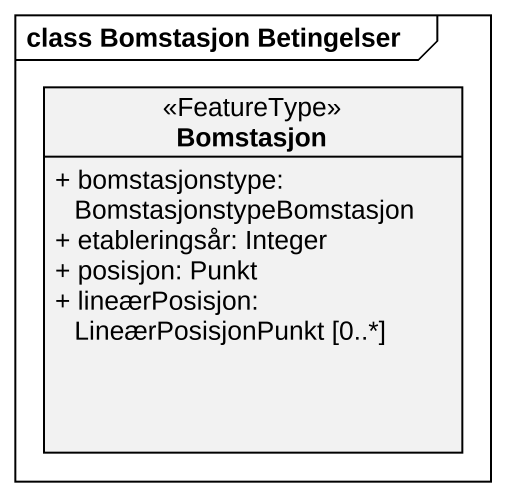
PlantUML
@startuml
mainframe class Bomstasjon Betingelser
hide circle
hide empty members
skinparam classAttributeIconSize 0
class Bomstasjon <<FeatureType>> {
  + bomstasjonstype: BomstasjonstypeBomstasjon
  + etableringsår: Integer
  + posisjon: Punkt
  + lineærPosisjon: LineærPosisjonPunkt [0..*]
}
@enduml
